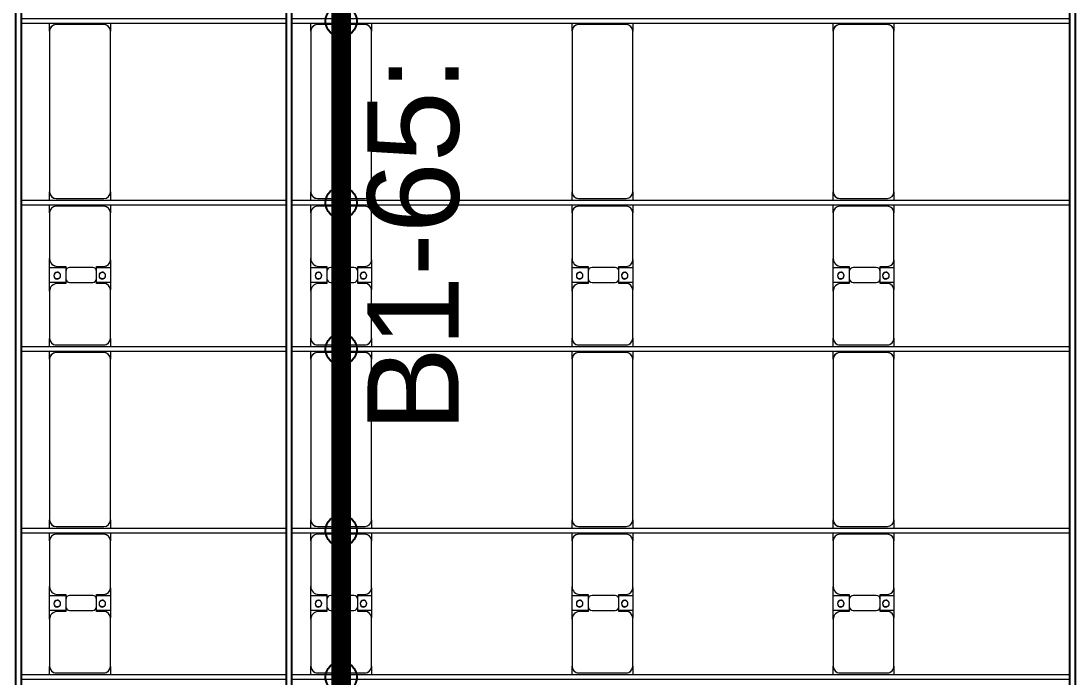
# Model space of a CAD drawing. Header units: millimetres. Extents: x -496478 to -186190, y -204059 to -87354.
# Drawn here: x -331193 to -323160, y -166192 to -161172 of the extents above; entities that cross this region are included whole.
import ezdxf

# ---------------------------------------------------------------- set-up
doc = ezdxf.new("R2010")
doc.units = ezdxf.units.MM
for name, color, linetype, lineweight in [('A-DETL-MBND', 5, 'Continuous', 9), ('A-GENM', 13, 'Continuous', 9), ('S-BEAM', 12, 'Continuous', 9)]:
    doc.layers.add(name, color=color, linetype=linetype, lineweight=lineweight)
doc.layers.add('GC-GHI CHU', color=2, linetype='Continuous')
doc.layers.add('GC-HOP 40x60 GIA CUONG', color=1, linetype='Continuous')
doc.styles.add('GC_VN', font='arial.ttf')

# ---------------------------------------------------------------- blocks, each defined once
blk = doc.blocks.new('Dai phao do pin - DẢI PHAO ĐỠ PIN-V55-BỐ TRÍ KHUNG KẾT CẤU BÈ PIN 01')
at = {"layer": 'A-DETL-MBND', "color": 8}
for p, q in [((708, 241.6), (769.7, 241.6)), ((1129.7, 241.6), (769.7, 241.6)), ((1129.7, 241.6), (1312.2, 241.6)), ((1197.8, 241.6), (1380.3, 241.6)), ((1197.8, 118.2), (1197.8, 241.6)), ((1312.2, 241.6), (1312.2, 118.2)), ((1730.3, 241.6), (1380.3, 241.6)), ((1730.3, 241.6), (1788, 241.6)), ((1828, 241.6), (1889.7, 241.6)), ((3120.3, 241.6), (1889.7, 241.6)), ((3120.3, 241.6), (3178, 241.6)), ((3218, 241.6), (3279.7, 241.6)), ((3639.7, 241.6), (3279.7, 241.6)), ((3639.7, 241.6), (3822.2, 241.6)), ((3707.8, 241.6), (3890.3, 241.6)), ((3707.8, 118.2), (3707.8, 241.6)), ((3822.2, 241.6), (3822.2, 118.2)), ((4240.3, 241.6), (3890.3, 241.6)), ((4240.3, 241.6), (4298, 241.6)), ((4338, 241.6), (4399.7, 241.6)), ((5630.3, 241.6), (4399.7, 241.6)), ((5630.3, 241.6), (5688, 241.6)), ((719.7, 191.6), (719.7, -173.4)), ((1189.7, 118.2), (1189.7, 181.6)), ((1320.3, 181.6), (1320.3, 118.2)), ((1780.3, -173.4), (1780.3, 191.6)), ((1839.7, 191.6), (1839.7, -173.4)), ((3170.3, -173.4), (3170.3, 191.6)), ((3229.7, 191.6), (3229.7, -173.4)), ((3699.7, 118.2), (3699.7, 181.6)), ((3830.3, 181.6), (3830.3, 118.2)), ((4290.3, -173.4), (4290.3, 191.6)), ((4349.7, 191.6), (4349.7, -173.4)), ((5680.3, -173.4), (5680.3, 191.6)), ((1282.2, 118.2), (1189.7, 118.2)), ((1197.8, 88.2), (1197.8, -88.2)), ((1320.3, 118.2), (1227.8, 118.2)), ((1312.2, -88.2), (1312.2, 88.2)), ((3792.2, 118.2), (3699.7, 118.2)), ((3707.8, 88.2), (3707.8, -88.2)), ((3830.3, 118.2), (3737.8, 118.2)), ((3822.2, -88.2), (3822.2, 88.2)), ((1189.7, -173.4), (1189.7, -118.2)), ((1189.7, -118.2), (1282.2, -118.2)), ((1197.8, -223.4), (1197.8, -118.2)), ((1227.8, -118.2), (1320.3, -118.2)), ((1312.2, -118.2), (1312.2, -223.4)), ((1320.3, -118.2), (1320.3, -173.4)), ((3699.7, -173.4), (3699.7, -118.2)), ((3699.7, -118.2), (3792.2, -118.2)), ((3707.8, -223.4), (3707.8, -118.2)), ((3737.8, -118.2), (3830.3, -118.2)), ((3822.2, -118.2), (3822.2, -223.4)), ((3830.3, -118.2), (3830.3, -173.4)), ((769.7, -223.4), (708, -223.4)), ((769.7, -223.4), (1139.7, -223.4)), ((1312.2, -223.4), (1139.7, -223.4)), ((1370.3, -223.4), (1197.8, -223.4)), ((1370.3, -223.4), (1730.3, -223.4)), ((1788, -223.4), (1730.3, -223.4)), ((1889.7, -223.4), (1828, -223.4)), ((1889.7, -223.4), (3120.3, -223.4)), ((3178, -223.4), (3120.3, -223.4)), ((3279.7, -223.4), (3218, -223.4)), ((3279.7, -223.4), (3649.7, -223.4)), ((3822.2, -223.4), (3649.7, -223.4)), ((3880.3, -223.4), (3707.8, -223.4)), ((3880.3, -223.4), (4240.3, -223.4)), ((4298, -223.4), (4240.3, -223.4)), ((4399.7, -223.4), (4338, -223.4)), ((4399.7, -223.4), (5630.3, -223.4)), ((5688, -223.4), (5630.3, -223.4))]:
    blk.add_line(p, q, dxfattribs=at)
for centre, radius, start, end in [((769.7, 191.6), 50, 90, 180), ((1129.7, 181.6), 60, 360, 90), ((1380.3, 181.6), 60, 90, 180), ((1730.3, 191.6), 50, 360, 90), ((1889.7, 191.6), 50, 90, 180), ((3120.3, 191.6), 50, 360, 90), ((3120.3, 191.6), 50, 15, 90), ((3279.7, 191.6), 50, 90, 180), ((3639.7, 181.6), 60, 360, 90), ((3890.3, 181.6), 60, 90, 180), ((4240.3, 191.6), 50, 360, 90), ((4399.7, 191.6), 50, 90, 180), ((5630.3, 191.6), 50, 360, 90), ((5630.3, 191.6), 50, 15, 90), ((769.7, 191.6), 50, 135, 180), ((1129.7, 181.6), 60, 360, 45), ((1248.6, 183.2), 25, 0, 180), ((1248.6, 183.2), 25, 180, 0), ((1251.4, 183.2), 25, 0, 180), ((1251.4, 183.2), 25, 180, 0), ((1251.4, 183.2), 25, 180, 195), ((1380.3, 181.6), 60, 135, 180), ((1730.3, 191.6), 50, 360, 45), ((1889.7, 191.6), 50, 105, 180), ((3279.7, 191.6), 50, 135, 180), ((3639.7, 181.6), 60, 360, 45), ((3758.6, 183.2), 25, 360, 180), ((3758.6, 183.2), 25, 180, 0), ((3761.4, 183.2), 25, 0, 180), ((3761.4, 183.2), 25, 180, 0), ((3761.4, 183.2), 25, 180, 195), ((3890.3, 181.6), 60, 139.54269, 180), ((4240.3, 191.6), 50, 360, 45), ((4399.7, 191.6), 50, 105, 180), ((1227.8, 88.2), 30, 90, 180), ((1282.2, 88.2), 30, 360, 90), ((3737.8, 88.2), 30, 90, 180), ((3792.2, 88.2), 30, 360, 90), ((1227.8, -88.2), 30, 180, 270), ((1248.6, -161.8), 25, 0, 180), ((1251.4, -161.8), 25, 0, 180), ((1251.4, -161.8), 25, 120, 180), ((1251.4, -161.8), 25, 75, 105), ((1248.6, -161.8), 25, 75, 90), ((1248.6, -161.8), 25, 30, 45), ((1248.6, -161.8), 25, 360, 15), ((1282.2, -88.2), 30, 270, 360), ((3737.8, -88.2), 30, 180, 270), ((3758.6, -161.8), 25, 0, 180), ((3761.4, -161.8), 25, 0, 180), ((3761.4, -161.8), 25, 120, 180), ((3761.4, -161.8), 25, 75, 105), ((3758.6, -161.8), 25, 75, 90), ((3758.6, -161.8), 25, 30, 45), ((3758.6, -161.8), 25, 0, 15), ((3792.2, -88.2), 30, 270, 360), ((769.7, -173.4), 50, 180, 270), ((769.7, -173.4), 50, 180, 225), ((1139.7, -173.4), 50, 270, 360), ((1139.7, -173.4), 50, 315, 360), ((1248.6, -161.8), 25, 180, 0), ((1251.4, -161.8), 25, 180, 0), ((1370.3, -173.4), 50, 180, 270), ((1370.3, -173.4), 50, 180, 225), ((1730.3, -173.4), 50, 270, 360), ((1730.3, -173.4), 50, 315, 360), ((1889.7, -173.4), 50, 180, 270), ((1889.7, -173.4), 50, 180, 270), ((3120.3, -173.4), 50, 270, 360), ((3120.3, -173.4), 50, 285, 360), ((3279.7, -173.4), 50, 180, 270), ((3279.7, -173.4), 50, 180, 225), ((3649.7, -173.4), 50, 270, 360), ((3649.7, -173.4), 50, 315, 360), ((3758.6, -161.8), 25, 180, 0), ((3761.4, -161.8), 25, 180, 0), ((3880.3, -173.4), 50, 180, 270), ((3880.3, -173.4), 50, 180, 225), ((4240.3, -173.4), 50, 270, 360), ((4240.3, -173.4), 50, 315, 360), ((4399.7, -173.4), 50, 180, 270), ((4399.7, -173.4), 50, 180, 270), ((5630.3, -173.4), 50, 270, 360), ((5630.3, -173.4), 50, 285, 360)]:
    blk.add_arc(centre, radius, start, end, dxfattribs=at)
blk = doc.blocks.new('Dai phao do pin - DẢI PHAO ĐỠ PIN-V56-BỐ TRÍ KHUNG KẾT CẤU BÈ PIN 01')
at = {"layer": 'A-DETL-MBND', "color": 8}
for p, q in [((708, 241.6), (769.7, 241.6)), ((1129.7, 241.6), (769.7, 241.6)), ((1129.7, 241.6), (1312.2, 241.6)), ((1197.8, 241.6), (1380.3, 241.6)), ((1197.8, 118.2), (1197.8, 241.6)), ((1312.2, 241.6), (1312.2, 118.2)), ((1730.3, 241.6), (1380.3, 241.6)), ((1730.3, 241.6), (1788, 241.6)), ((1828, 241.6), (1889.7, 241.6)), ((3120.3, 241.6), (1889.7, 241.6)), ((3120.3, 241.6), (3178, 241.6)), ((3218, 241.6), (3279.7, 241.6)), ((3639.7, 241.6), (3279.7, 241.6)), ((3639.7, 241.6), (3822.2, 241.6)), ((3707.8, 241.6), (3890.3, 241.6)), ((3707.8, 118.2), (3707.8, 241.6)), ((3822.2, 241.6), (3822.2, 118.2)), ((4240.3, 241.6), (3890.3, 241.6)), ((4240.3, 241.6), (4298, 241.6)), ((4338, 241.6), (4399.7, 241.6)), ((5630.3, 241.6), (4399.7, 241.6)), ((5630.3, 241.6), (5688, 241.6)), ((719.7, 191.6), (719.7, -173.4)), ((1189.7, 118.2), (1189.7, 181.6)), ((1320.3, 181.6), (1320.3, 118.2)), ((1780.3, -173.4), (1780.3, 191.6)), ((1839.7, 191.6), (1839.7, -173.4)), ((3170.3, -173.4), (3170.3, 191.6)), ((3229.7, 191.6), (3229.7, -173.4)), ((3699.7, 118.2), (3699.7, 181.6)), ((3830.3, 181.6), (3830.3, 118.2)), ((4290.3, -173.4), (4290.3, 191.6)), ((4349.7, 191.6), (4349.7, -173.4)), ((5680.3, -173.4), (5680.3, 191.6)), ((1282.2, 118.2), (1189.7, 118.2)), ((1197.8, 88.2), (1197.8, -88.2)), ((1320.3, 118.2), (1227.8, 118.2)), ((1312.2, -88.2), (1312.2, 88.2)), ((3792.2, 118.2), (3699.7, 118.2)), ((3707.8, 88.2), (3707.8, -88.2)), ((3830.3, 118.2), (3737.8, 118.2)), ((3822.2, -88.2), (3822.2, 88.2)), ((1189.7, -173.4), (1189.7, -118.2)), ((1189.7, -118.2), (1282.2, -118.2)), ((1197.8, -223.4), (1197.8, -118.2)), ((1227.8, -118.2), (1320.3, -118.2)), ((1312.2, -118.2), (1312.2, -223.4)), ((1320.3, -118.2), (1320.3, -173.4)), ((3699.7, -173.4), (3699.7, -118.2)), ((3699.7, -118.2), (3792.2, -118.2)), ((3707.8, -223.4), (3707.8, -118.2)), ((3737.8, -118.2), (3830.3, -118.2)), ((3822.2, -118.2), (3822.2, -223.4)), ((3830.3, -118.2), (3830.3, -173.4)), ((769.7, -223.4), (708, -223.4)), ((769.7, -223.4), (1139.7, -223.4)), ((1312.2, -223.4), (1139.7, -223.4)), ((1370.3, -223.4), (1197.8, -223.4)), ((1370.3, -223.4), (1730.3, -223.4)), ((1788, -223.4), (1730.3, -223.4)), ((1889.7, -223.4), (1828, -223.4)), ((1889.7, -223.4), (3120.3, -223.4)), ((3178, -223.4), (3120.3, -223.4)), ((3279.7, -223.4), (3218, -223.4)), ((3279.7, -223.4), (3649.7, -223.4)), ((3822.2, -223.4), (3649.7, -223.4)), ((3880.3, -223.4), (3707.8, -223.4)), ((3880.3, -223.4), (4240.3, -223.4)), ((4298, -223.4), (4240.3, -223.4)), ((4399.7, -223.4), (4338, -223.4)), ((4399.7, -223.4), (5630.3, -223.4)), ((5688, -223.4), (5630.3, -223.4))]:
    blk.add_line(p, q, dxfattribs=at)
for centre, radius, start, end in [((769.7, 191.6), 50, 90, 180), ((1129.7, 181.6), 60, 360, 90), ((1380.3, 181.6), 60, 90, 180), ((1730.3, 191.6), 50, 360, 90), ((1889.7, 191.6), 50, 90, 180), ((3120.3, 191.6), 50, 360, 90), ((3120.3, 191.6), 50, 15, 90), ((3279.7, 191.6), 50, 90, 180), ((3639.7, 181.6), 60, 360, 90), ((3890.3, 181.6), 60, 90, 180), ((4240.3, 191.6), 50, 360, 90), ((4399.7, 191.6), 50, 90, 180), ((5630.3, 191.6), 50, 360, 90), ((5630.3, 191.6), 50, 15, 90), ((769.7, 191.6), 50, 135, 180), ((1129.7, 181.6), 60, 360, 45), ((1248.6, 183.2), 25, 0, 180), ((1248.6, 183.2), 25, 180, 0), ((1251.4, 183.2), 25, 0, 180), ((1251.4, 183.2), 25, 180, 0), ((1251.4, 183.2), 25, 180, 195), ((1380.3, 181.6), 60, 135, 180), ((1730.3, 191.6), 50, 360, 45), ((1889.7, 191.6), 50, 105, 180), ((3279.7, 191.6), 50, 135, 180), ((3639.7, 181.6), 60, 360, 45), ((3758.6, 183.2), 25, 360, 180), ((3758.6, 183.2), 25, 180, 0), ((3761.4, 183.2), 25, 0, 180), ((3761.4, 183.2), 25, 180, 0), ((3761.4, 183.2), 25, 180, 195), ((3890.3, 181.6), 60, 139.58435, 180), ((4240.3, 191.6), 50, 360, 45), ((4399.7, 191.6), 50, 105, 180), ((1227.8, 88.2), 30, 90, 180), ((1282.2, 88.2), 30, 360, 90), ((3737.8, 88.2), 30, 90, 180), ((3792.2, 88.2), 30, 360, 90), ((1227.8, -88.2), 30, 180, 270), ((1248.6, -161.8), 25, 0, 180), ((1251.4, -161.8), 25, 0, 180), ((1251.4, -161.8), 25, 120, 180), ((1251.4, -161.8), 25, 75, 105), ((1248.6, -161.8), 25, 75, 90), ((1248.6, -161.8), 25, 30, 45), ((1248.6, -161.8), 25, 360, 15), ((1282.2, -88.2), 30, 270, 360), ((3737.8, -88.2), 30, 180, 270), ((3758.6, -161.8), 25, 0, 180), ((3761.4, -161.8), 25, 0, 180), ((3761.4, -161.8), 25, 120, 180), ((3761.4, -161.8), 25, 75, 105), ((3758.6, -161.8), 25, 75, 90), ((3758.6, -161.8), 25, 30, 45), ((3758.6, -161.8), 25, 0, 15), ((3792.2, -88.2), 30, 270, 360), ((769.7, -173.4), 50, 180, 270), ((769.7, -173.4), 50, 180, 225), ((1139.7, -173.4), 50, 270, 360), ((1139.7, -173.4), 50, 315, 360), ((1248.6, -161.8), 25, 180, 0), ((1251.4, -161.8), 25, 180, 0), ((1370.3, -173.4), 50, 180, 270), ((1370.3, -173.4), 50, 180, 225), ((1730.3, -173.4), 50, 270, 360), ((1730.3, -173.4), 50, 315, 360), ((1889.7, -173.4), 50, 180, 270), ((1889.7, -173.4), 50, 180, 270), ((3120.3, -173.4), 50, 270, 360), ((3120.3, -173.4), 50, 285, 360), ((3279.7, -173.4), 50, 180, 270), ((3279.7, -173.4), 50, 180, 225), ((3649.7, -173.4), 50, 270, 360), ((3649.7, -173.4), 50, 315, 360), ((3758.6, -161.8), 25, 180, 0), ((3761.4, -161.8), 25, 180, 0), ((3880.3, -173.4), 50, 180, 225), ((3880.3, -173.4), 50, 180, 225), ((3880.3, -173.4), 50, 225.01318, 270), ((4240.3, -173.4), 50, 270, 360), ((4240.3, -173.4), 50, 315, 360), ((4399.7, -173.4), 50, 180, 270), ((4399.7, -173.4), 50, 180, 270), ((5630.3, -173.4), 50, 270, 360), ((5630.3, -173.4), 50, 285, 360)]:
    blk.add_arc(centre, radius, start, end, dxfattribs=at)
blk = doc.blocks.new('Dai phao do pin - DẢI PHAO ĐỠ PIN-V57-BỐ TRÍ KHUNG KẾT CẤU BÈ PIN 01')
at = {"layer": 'A-DETL-MBND', "color": 8}
for p, q in [((708, 241.6), (769.7, 241.6)), ((1129.7, 241.6), (769.7, 241.6)), ((1129.7, 241.6), (1312.2, 241.6)), ((1197.8, 241.6), (1380.3, 241.6)), ((1197.8, 118.2), (1197.8, 241.6)), ((1312.2, 241.6), (1312.2, 118.2)), ((1730.3, 241.6), (1380.3, 241.6)), ((1730.3, 241.6), (1788, 241.6)), ((1828, 241.6), (1889.7, 241.6)), ((3120.3, 241.6), (1889.7, 241.6)), ((3120.3, 241.6), (3178, 241.6)), ((3218, 241.6), (3279.7, 241.6)), ((3639.7, 241.6), (3279.7, 241.6)), ((3639.7, 241.6), (3822.2, 241.6)), ((3707.8, 241.6), (3890.3, 241.6)), ((3707.8, 118.2), (3707.8, 241.6)), ((3822.2, 241.6), (3822.2, 118.2)), ((4240.3, 241.6), (3890.3, 241.6)), ((4240.3, 241.6), (4298, 241.6)), ((4338, 241.6), (4399.7, 241.6)), ((5630.3, 241.6), (4399.7, 241.6)), ((5630.3, 241.6), (5688, 241.6)), ((719.7, 191.6), (719.7, -173.4)), ((1189.7, 118.2), (1189.7, 181.6)), ((1320.3, 181.6), (1320.3, 118.2)), ((1780.3, -173.4), (1780.3, 191.6)), ((1839.7, 191.6), (1839.7, -173.4)), ((3170.3, -173.4), (3170.3, 191.6)), ((3229.7, 191.6), (3229.7, -173.4)), ((3699.7, 118.2), (3699.7, 181.6)), ((3830.3, 181.6), (3830.3, 118.2)), ((4290.3, -173.4), (4290.3, 191.6)), ((4349.7, 191.6), (4349.7, -173.4)), ((5680.3, -173.4), (5680.3, 191.6)), ((1282.2, 118.2), (1189.7, 118.2)), ((1197.8, 88.2), (1197.8, -88.2)), ((1320.3, 118.2), (1227.8, 118.2)), ((1312.2, -88.2), (1312.2, 88.2)), ((3792.2, 118.2), (3699.7, 118.2)), ((3707.8, 88.2), (3707.8, -88.2)), ((3830.3, 118.2), (3737.8, 118.2)), ((3822.2, -88.2), (3822.2, 88.2)), ((1189.7, -173.4), (1189.7, -118.2)), ((1189.7, -118.2), (1282.2, -118.2)), ((1197.8, -223.4), (1197.8, -118.2)), ((1227.8, -118.2), (1320.3, -118.2)), ((1312.2, -118.2), (1312.2, -223.4)), ((1320.3, -118.2), (1320.3, -173.4)), ((3699.7, -173.4), (3699.7, -118.2)), ((3699.7, -118.2), (3792.2, -118.2)), ((3707.8, -223.4), (3707.8, -118.2)), ((3737.8, -118.2), (3830.3, -118.2)), ((3822.2, -118.2), (3822.2, -223.4)), ((3830.3, -118.2), (3830.3, -173.4)), ((769.7, -223.4), (708, -223.4)), ((769.7, -223.4), (1139.7, -223.4)), ((1312.2, -223.4), (1139.7, -223.4)), ((1370.3, -223.4), (1197.8, -223.4)), ((1370.3, -223.4), (1730.3, -223.4)), ((1788, -223.4), (1730.3, -223.4)), ((1889.7, -223.4), (1828, -223.4)), ((1889.7, -223.4), (3120.3, -223.4)), ((3178, -223.4), (3120.3, -223.4)), ((3279.7, -223.4), (3218, -223.4)), ((3279.7, -223.4), (3649.7, -223.4)), ((3822.2, -223.4), (3649.7, -223.4)), ((3880.3, -223.4), (3707.8, -223.4)), ((3880.3, -223.4), (4240.3, -223.4)), ((4298, -223.4), (4240.3, -223.4)), ((4399.7, -223.4), (4338, -223.4)), ((4399.7, -223.4), (5630.3, -223.4)), ((5688, -223.4), (5630.3, -223.4))]:
    blk.add_line(p, q, dxfattribs=at)
for centre, radius, start, end in [((769.7, 191.6), 50, 90, 180), ((1129.7, 181.6), 60, 360, 90), ((1380.3, 181.6), 60, 90, 180), ((1730.3, 191.6), 50, 360, 90), ((1889.7, 191.6), 50, 90, 180), ((3120.3, 191.6), 50, 360, 90), ((3120.3, 191.6), 50, 15, 90), ((3279.7, 191.6), 50, 90, 180), ((3639.7, 181.6), 60, 360, 90), ((3890.3, 181.6), 60, 90, 180), ((4240.3, 191.6), 50, 360, 90), ((4399.7, 191.6), 50, 90, 180), ((5630.3, 191.6), 50, 360, 90), ((5630.3, 191.6), 50, 15, 90), ((769.7, 191.6), 50, 135, 180), ((1129.7, 181.6), 60, 360, 45), ((1248.6, 183.2), 25, 0, 180), ((1248.6, 183.2), 25, 180, 0), ((1251.4, 183.2), 25, 0, 180), ((1251.4, 183.2), 25, 180, 0), ((1251.4, 183.2), 25, 180, 195), ((1380.3, 181.6), 60, 135, 180), ((1730.3, 191.6), 50, 360, 45), ((1889.7, 191.6), 50, 105, 180), ((3279.7, 191.6), 50, 135, 180), ((3639.7, 181.6), 60, 360, 45), ((3758.6, 183.2), 25, 360, 180), ((3758.6, 183.2), 25, 180, 0), ((3761.4, 183.2), 25, 0, 180), ((3761.4, 183.2), 25, 180, 0), ((3761.4, 183.2), 25, 180, 195), ((3890.3, 181.6), 60, 139.62601, 180), ((4240.3, 191.6), 50, 360, 45), ((4399.7, 191.6), 50, 105, 180), ((1227.8, 88.2), 30, 90, 180), ((1282.2, 88.2), 30, 360, 90), ((3737.8, 88.2), 30, 90, 180), ((3792.2, 88.2), 30, 360, 90), ((1227.8, -88.2), 30, 180, 270), ((1248.6, -161.8), 25, 0, 180), ((1251.4, -161.8), 25, 0, 180), ((1251.4, -161.8), 25, 120, 180), ((1251.4, -161.8), 25, 75, 105), ((1248.6, -161.8), 25, 75, 90), ((1248.6, -161.8), 25, 30, 45), ((1248.6, -161.8), 25, 360, 15), ((1282.2, -88.2), 30, 270, 360), ((3737.8, -88.2), 30, 180, 270), ((3758.6, -161.8), 25, 0, 180), ((3761.4, -161.8), 25, 0, 180), ((3761.4, -161.8), 25, 120, 180), ((3761.4, -161.8), 25, 75, 105), ((3758.6, -161.8), 25, 75, 90), ((3758.6, -161.8), 25, 30, 45), ((3758.6, -161.8), 25, 0, 15), ((3792.2, -88.2), 30, 270, 360), ((769.7, -173.4), 50, 180, 270), ((769.7, -173.4), 50, 180, 225), ((1139.7, -173.4), 50, 270, 360), ((1139.7, -173.4), 50, 315, 360), ((1248.6, -161.8), 25, 180, 0), ((1251.4, -161.8), 25, 180, 0), ((1370.3, -173.4), 50, 180, 270), ((1370.3, -173.4), 50, 180, 225), ((1730.3, -173.4), 50, 270, 360), ((1730.3, -173.4), 50, 315, 360), ((1889.7, -173.4), 50, 180, 270), ((1889.7, -173.4), 50, 180, 270), ((3120.3, -173.4), 50, 270, 360), ((3120.3, -173.4), 50, 285, 360), ((3279.7, -173.4), 50, 180, 270), ((3279.7, -173.4), 50, 180, 225), ((3649.7, -173.4), 50, 270, 360), ((3649.7, -173.4), 50, 315, 360), ((3758.6, -161.8), 25, 180, 0), ((3761.4, -161.8), 25, 180, 0), ((3880.3, -173.4), 50, 180, 270), ((3880.3, -173.4), 50, 180, 224.96719), ((4240.3, -173.4), 50, 270, 360), ((4240.3, -173.4), 50, 315, 360), ((4399.7, -173.4), 50, 180, 270), ((4399.7, -173.4), 50, 180, 270), ((5630.3, -173.4), 50, 270, 360), ((5630.3, -173.4), 50, 285, 360)]:
    blk.add_arc(centre, radius, start, end, dxfattribs=at)
blk = doc.blocks.new('Dai phao do pin - DẢI PHAO ĐỠ PIN-V58-BỐ TRÍ KHUNG KẾT CẤU BÈ PIN 01')
at = {"layer": 'A-DETL-MBND', "color": 8}
for p, q in [((708, 241.6), (769.7, 241.6)), ((1129.7, 241.6), (769.7, 241.6)), ((1129.7, 241.6), (1312.2, 241.6)), ((1197.8, 241.6), (1380.3, 241.6)), ((1197.8, 118.2), (1197.8, 241.6)), ((1312.2, 241.6), (1312.2, 118.2)), ((1730.3, 241.6), (1380.3, 241.6)), ((1730.3, 241.6), (1788, 241.6)), ((1828, 241.6), (1889.7, 241.6)), ((3120.3, 241.6), (1889.7, 241.6)), ((3120.3, 241.6), (3178, 241.6)), ((3218, 241.6), (3279.7, 241.6)), ((3639.7, 241.6), (3279.7, 241.6)), ((3639.7, 241.6), (3822.2, 241.6)), ((3707.8, 241.6), (3890.3, 241.6)), ((3707.8, 118.2), (3707.8, 241.6)), ((3822.2, 241.6), (3822.2, 118.2)), ((4240.3, 241.6), (3890.3, 241.6)), ((4240.3, 241.6), (4298, 241.6)), ((4338, 241.6), (4399.7, 241.6)), ((5630.3, 241.6), (4399.7, 241.6)), ((5630.3, 241.6), (5688, 241.6)), ((719.7, 191.6), (719.7, -173.4)), ((1189.7, 118.2), (1189.7, 181.6)), ((1320.3, 181.6), (1320.3, 118.2)), ((1780.3, -173.4), (1780.3, 191.6)), ((1839.7, 191.6), (1839.7, -173.4)), ((3170.3, -173.4), (3170.3, 191.6)), ((3229.7, 191.6), (3229.7, -173.4)), ((3699.7, 118.2), (3699.7, 181.6)), ((3830.3, 181.6), (3830.3, 118.2)), ((4290.3, -173.4), (4290.3, 191.6)), ((4349.7, 191.6), (4349.7, -173.4)), ((5680.3, -173.4), (5680.3, 191.6)), ((1282.2, 118.2), (1189.7, 118.2)), ((1197.8, 88.2), (1197.8, -88.2)), ((1320.3, 118.2), (1227.8, 118.2)), ((1312.2, -88.2), (1312.2, 88.2)), ((3792.2, 118.2), (3699.7, 118.2)), ((3707.8, 88.2), (3707.8, -88.2)), ((3830.3, 118.2), (3737.8, 118.2)), ((3822.2, -88.2), (3822.2, 88.2)), ((1189.7, -173.4), (1189.7, -118.2)), ((1189.7, -118.2), (1282.2, -118.2)), ((1197.8, -223.4), (1197.8, -118.2)), ((1227.8, -118.2), (1320.3, -118.2)), ((1312.2, -118.2), (1312.2, -223.4)), ((1320.3, -118.2), (1320.3, -173.4)), ((3699.7, -173.4), (3699.7, -118.2)), ((3699.7, -118.2), (3792.2, -118.2)), ((3707.8, -223.4), (3707.8, -118.2)), ((3737.8, -118.2), (3830.3, -118.2)), ((3822.2, -118.2), (3822.2, -223.4)), ((3830.3, -118.2), (3830.3, -173.4)), ((769.7, -223.4), (708, -223.4)), ((769.7, -223.4), (1139.7, -223.4)), ((1312.2, -223.4), (1139.7, -223.4)), ((1370.3, -223.4), (1197.8, -223.4)), ((1370.3, -223.4), (1730.3, -223.4)), ((1788, -223.4), (1730.3, -223.4)), ((1889.7, -223.4), (1828, -223.4)), ((1889.7, -223.4), (3120.3, -223.4)), ((3178, -223.4), (3120.3, -223.4)), ((3279.7, -223.4), (3218, -223.4)), ((3279.7, -223.4), (3649.7, -223.4)), ((3822.2, -223.4), (3649.7, -223.4)), ((3880.3, -223.4), (3707.8, -223.4)), ((3880.3, -223.4), (4240.3, -223.4)), ((4298, -223.4), (4240.3, -223.4)), ((4399.7, -223.4), (4338, -223.4)), ((4399.7, -223.4), (5630.3, -223.4)), ((5688, -223.4), (5630.3, -223.4))]:
    blk.add_line(p, q, dxfattribs=at)
for centre, radius, start, end in [((769.7, 191.6), 50, 90, 180), ((1129.7, 181.6), 60, 360, 90), ((1380.3, 181.6), 60, 90, 180), ((1730.3, 191.6), 50, 360, 90), ((1889.7, 191.6), 50, 90, 180), ((3120.3, 191.6), 50, 360, 90), ((3120.3, 191.6), 50, 15, 90), ((3279.7, 191.6), 50, 90, 180), ((3639.7, 181.6), 60, 360, 90), ((3890.3, 181.6), 60, 90, 180), ((4240.3, 191.6), 50, 360, 90), ((4399.7, 191.6), 50, 90, 180), ((5630.3, 191.6), 50, 360, 90), ((5630.3, 191.6), 50, 15, 90), ((769.7, 191.6), 50, 135, 180), ((1129.7, 181.6), 60, 360, 45), ((1248.6, 183.2), 25, 0, 180), ((1248.6, 183.2), 25, 180, 0), ((1251.4, 183.2), 25, 0, 180), ((1251.4, 183.2), 25, 180, 0), ((1251.4, 183.2), 25, 180, 195), ((1380.3, 181.6), 60, 135, 180), ((1730.3, 191.6), 50, 360, 45), ((1889.7, 191.6), 50, 105, 180), ((3279.7, 191.6), 50, 135, 180), ((3639.7, 181.6), 60, 360, 45), ((3758.6, 183.2), 25, 360, 180), ((3758.6, 183.2), 25, 180, 0), ((3761.4, 183.2), 25, 0, 180), ((3761.4, 183.2), 25, 180, 0), ((3761.4, 183.2), 25, 180, 195), ((3890.3, 181.6), 60, 139.66766, 180), ((4240.3, 191.6), 50, 360, 45), ((4399.7, 191.6), 50, 105, 180), ((1227.8, 88.2), 30, 90, 180), ((1282.2, 88.2), 30, 360, 90), ((3737.8, 88.2), 30, 90, 180), ((3792.2, 88.2), 30, 360, 90), ((1227.8, -88.2), 30, 180, 270), ((1248.6, -161.8), 25, 0, 180), ((1251.4, -161.8), 25, 0, 180), ((1251.4, -161.8), 25, 120, 180), ((1251.4, -161.8), 25, 75, 105), ((1248.6, -161.8), 25, 75, 90), ((1248.6, -161.8), 25, 30, 45), ((1248.6, -161.8), 25, 360, 15), ((1282.2, -88.2), 30, 270, 360), ((3737.8, -88.2), 30, 180, 270), ((3758.6, -161.8), 25, 0, 180), ((3761.4, -161.8), 25, 0, 180), ((3761.4, -161.8), 25, 120, 180), ((3761.4, -161.8), 25, 75, 105), ((3758.6, -161.8), 25, 75, 90), ((3758.6, -161.8), 25, 30, 45), ((3758.6, -161.8), 25, 0, 15), ((3792.2, -88.2), 30, 270, 360), ((769.7, -173.4), 50, 180, 270), ((769.7, -173.4), 50, 180, 225), ((1139.7, -173.4), 50, 270, 360), ((1139.7, -173.4), 50, 315, 360), ((1248.6, -161.8), 25, 180, 0), ((1251.4, -161.8), 25, 180, 0), ((1370.3, -173.4), 50, 180, 270), ((1370.3, -173.4), 50, 180, 225), ((1730.3, -173.4), 50, 270, 360), ((1730.3, -173.4), 50, 315, 360), ((1889.7, -173.4), 50, 180, 270), ((1889.7, -173.4), 50, 180, 270), ((3120.3, -173.4), 50, 270, 360), ((3120.3, -173.4), 50, 285, 360), ((3279.7, -173.4), 50, 180, 270), ((3279.7, -173.4), 50, 180, 225), ((3649.7, -173.4), 50, 270, 360), ((3649.7, -173.4), 50, 315, 360), ((3758.6, -161.8), 25, 180, 0), ((3761.4, -161.8), 25, 180, 0), ((3880.3, -173.4), 50, 180, 270), ((3880.3, -173.4), 50, 180, 224.9172), ((4240.3, -173.4), 50, 270, 360), ((4240.3, -173.4), 50, 315, 360), ((4399.7, -173.4), 50, 180, 270), ((4399.7, -173.4), 50, 180, 270), ((5630.3, -173.4), 50, 270, 360), ((5630.3, -173.4), 50, 285, 360)]:
    blk.add_arc(centre, radius, start, end, dxfattribs=at)
blk = doc.blocks.new('Dầm C52 - Dầm C52-V85-BỐ TRÍ KHUNG KẾT CẤU BÈ PIN 01')
at = {"layer": 'S-BEAM', "color": 1}
for p, q in [((-66682.3, 20), (-60722.3, 20)), ((-60682.3, 20), (-58650.9, 20)), ((-60722.3, -20), (-66682.3, -20)), ((-58650.9, -20), (-60682.3, -20))]:
    blk.add_line(p, q, dxfattribs=at)
blk = doc.blocks.new('Dầm C52 - Dầm C52-V86-BỐ TRÍ KHUNG KẾT CẤU BÈ PIN 01')
at = {"layer": 'S-BEAM', "color": 1}
for p, q in [((-66682.3, 20), (-60722.3, 20)), ((-60682.3, 20), (-58650.9, 20)), ((-60722.3, -20), (-66682.3, -20)), ((-58650.9, -20), (-60682.3, -20))]:
    blk.add_line(p, q, dxfattribs=at)
blk = doc.blocks.new('Dầm C52 - Hộp 40x60-24824-BỐ TRÍ KHUNG KẾT CẤU BÈ PIN 01')
at = {"layer": 'S-BEAM', "color": 3, "lineweight": 25}
for p, q in [((-47216, 20), (47216, 20)), ((47216, -20), (-47216, -20))]:
    blk.add_line(p, q, dxfattribs=at)
blk = doc.blocks.new('HOBANMONG_BEPIN 1_rvt-1-BỐ TRÍ KHUNG KẾT CẤU BÈ PIN 01')
at = {"layer": 'A-GENM', "lineweight": 9, "rotation": 90.00075860989342}
for name, p in [('Dai phao do pin - DẢI PHAO ĐỠ PIN-V55-BỐ TRÍ KHUNG KẾT CẤU BÈ PIN 01', (-330731.7, -166880.3)), ('Dai phao do pin - DẢI PHAO ĐỠ PIN-V56-BỐ TRÍ KHUNG KẾT CẤU BÈ PIN 01', (-328731.7, -166880.2)), ('Dai phao do pin - DẢI PHAO ĐỠ PIN-V57-BỐ TRÍ KHUNG KẾT CẤU BÈ PIN 01', (-326731.7, -166880.2)), ('Dai phao do pin - DẢI PHAO ĐỠ PIN-V58-BỐ TRÍ KHUNG KẾT CẤU BÈ PIN 01', (-324731.7, -166880.2))]:
    blk.add_blockref(name, p, dxfattribs=at)
at = {"layer": 'S-BEAM', "lineweight": 9}
for name, p, rotation in [('Dầm C52 - Hộp 40x60-24824-BỐ TRÍ KHUNG KẾT CẤU BÈ PIN 01', (-331212.1, -142498.4), 90.00075860989166), ('Dầm C52 - Hộp 40x60-24824-BỐ TRÍ KHUNG KẾT CẤU BÈ PIN 01', (-329140.6, -142498.4), 90.00075860989166), ('Dầm C52 - Hộp 40x60-24824-BỐ TRÍ KHUNG KẾT CẤU BÈ PIN 01', (-323140.6, -142498.3), 90.00075860989166), ('Dầm C52 - Dầm C52-V85-BỐ TRÍ KHUNG KẾT CẤU BÈ PIN 01', (-389842.7, -161173), 180.0007586094741), ('Dầm C52 - Dầm C52-V85-BỐ TRÍ KHUNG KẾT CẤU BÈ PIN 01', (-389842.6, -162563), 180.0007586094741), ('Dầm C52 - Dầm C52-V85-BỐ TRÍ KHUNG KẾT CẤU BÈ PIN 01', (-389842.6, -163683), 180.0007586094741), ('Dầm C52 - Dầm C52-V86-BỐ TRÍ KHUNG KẾT CẤU BÈ PIN 01', (-389842.6, -165073), 180.0007586094741), ('Dầm C52 - Dầm C52-V86-BỐ TRÍ KHUNG KẾT CẤU BÈ PIN 01', (-389842.6, -166193), 180.0007586094741)]:
    blk.add_blockref(name, p, dxfattribs=dict(at, rotation=rotation))

msp = doc.modelspace()

# ---------------------------------------------------------------- linework, layer by layer
at = {"layer": 'GC-HOP 40x60 GIA CUONG', "const_width": 150}
msp.add_lwpolyline([(-328740.7, -168818.4), (-328740.7, -153818.4)], dxfattribs=at)
at = {"layer": 'GC-HOP 40x60 GIA CUONG'}
for centre in [(-328740.7, -161173), (-328740.7, -162563), (-328740.7, -163683), (-328740.7, -165073), (-328740.7, -166193)]:
    msp.add_circle(centre, 120, dxfattribs=at)

# ---------------------------------------------------------------- block references
at = {"lineweight": 5}
msp.add_blockref('HOBANMONG_BEPIN 1_rvt-1-BỐ TRÍ KHUNG KẾT CẤU BÈ PIN 01', (0, 0), dxfattribs=at)

# ---------------------------------------------------------------- texts
at = {"layer": 'GC-GHI CHU', "style": 'GC_VN'}
msp.add_text('B1-65: 1×15,0 m', height=700, rotation=90, dxfattribs=at).set_placement((-327840.7, -164318.4))

doc.saveas('drawing.dxf')
